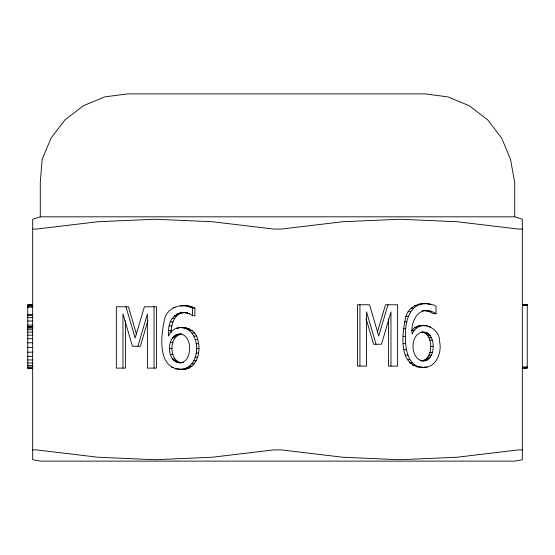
<?xml version="1.0" encoding="UTF-8"?>
<svg xmlns="http://www.w3.org/2000/svg" width="555" height="555" viewBox="0 0 555 555"><rect width="100%" height="100%" fill="white"/><g stroke="black" fill="none" stroke-linecap="round" stroke-linejoin="round"><path stroke-width="0.83" d="M168.741 330.641L168.519 336.066C173.417 322.635 195.54 325.792 197.705 339.591C201.923 352.217 195.971 371.774 179.695 369.304C156.6 367.23 161.123 333.839 164.814 318.272C168.533 305.604 184.288 302.794 194.888 308.129L194.888 315.767L192.432 315.767C180.833 307.019 167.825 317.411 168.741 330.641L171.197 330.641C171.585 323.072 175.068 312.874 184.114 312.736M171.106 332.965L171.197 330.641M412.219 329.885C421.522 319.784 440.08 327.887 439.622 341.693C442.259 353.695 435.12 369.651 420.815 367.299C397.72 365.225 402.25 331.834 405.934 316.267C409.659 303.599 425.408 300.789 436.015 306.124L436.015 313.762L433.552 313.762C430.063 311.743 426.073 310.085 421.966 310.828M423.278 367.299C407.675 367.417 405.192 348.283 405.483 336.358C404.845 323.239 409.014 303.481 425.588 303.654M179.695 369.304C201.93 369.72 202.395 328.088 180.472 327.561M421.668 332.05C437.451 330.107 436.958 363.92 420.815 360.805C433.774 360.805 434.065 333.187 421.654 332.216M181.332 362.81C165.494 364.33 165.515 332.487 181.367 334.054M181.388 362.727C168.692 360.951 168.699 335.872 181.416 334.138M137.917 346.258L147.38 313.922L147.38 368.111L156.496 368.111L156.496 306.769L144.397 306.769L135.143 337.995L125.964 306.769M147.901 320.554L140.38 346.258L132.472 346.258L122.974 313.922L122.974 368.111M377.24 332.702L385.517 304.764L397.616 304.764L397.616 366.106L388.507 366.106L388.507 318.799M387.98 304.764L378.725 335.99L369.547 304.764L357.475 304.764L357.475 366.106L366.557 366.106L366.557 311.917L376.054 344.253M424.055 325.556C418.664 325.466 414.03 329.157 412.101 334.061C410.235 319.548 420.718 303.349 436.015 313.762M179.695 362.81C192.918 362.727 192.974 334.221 179.73 334.054M40.286 216.825L32.669 219.239L32.669 459.727L40.286 461.122L514.714 461.122L522.331 459.727L522.331 219.239L514.714 216.825L40.286 216.825L40.286 182.401L42.145 159.486L50.991 138.139L65.06 119.804L83.389 105.734L104.742 96.896L127.65 93.878L425.033 93.878L447.947 96.896L469.294 105.734L487.63 119.804L501.699 138.139L510.538 159.486L514.714 182.401L514.714 216.825M181.381 327.776L182.935 327.561M180.639 306.082L184.461 305.659M423.312 332.05C409.569 332.82 409.555 359.987 423.278 360.805M420.815 367.299L422.327 367.16M32.669 229.069L36.477 229.069L97.874 221.736L155.081 219.239L212.294 221.736L273.691 229.069L281.309 229.069L342.706 221.736L399.919 219.239L457.126 221.736L518.523 229.069L522.331 229.069M428.418 303.821L423.125 303.654M418.539 304.161L420.995 304.161M428.467 304.272L430.923 304.272M522.331 304.522L527.25 304.522L527.25 368.166L522.331 368.166M522.331 304.688L527.25 304.688M32.669 304.771L27.75 304.771L27.75 368.416L32.669 368.416M27.75 304.938L32.669 304.938M522.331 305.028L527.25 305.028M27.75 305.389L32.669 305.389M522.331 305.632L527.25 305.632M414.523 305.666L416.978 305.666M182.005 305.659L187.292 305.826M27.75 306.214L32.669 306.214M184.836 305.826L189.803 306.277M187.34 306.277L190.032 307.095L192.488 307.095M27.75 307.241L32.669 307.241M173.396 307.671L175.04 307.671M190.032 307.095L192.432 308.129L194.888 308.129M411.075 308.185L413.537 308.185M423.59 310.64L426.053 310.64M426.191 310.828L428.647 310.828M428.786 311.424L431.242 311.424M408.202 311.709L410.658 311.709M182.47 312.645L184.107 312.645M185.065 312.833L187.528 312.833L186.223 312.736M179.216 313.013L181.672 313.013M187.666 313.429L189.304 313.429M176.393 314.123L178.849 314.123M27.75 314.879L32.669 314.879M27.75 315.087L32.669 315.087M173.999 315.975L176.462 315.975M405.934 316.267L408.397 316.267M27.75 317.675L32.669 317.675M172.043 318.563L174.499 318.563M27.75 321.005L32.669 321.005M170.503 321.893L172.959 321.893M404.317 321.9L406.78 321.9M27.75 325.029L32.669 325.029M169.4 325.917L171.863 325.917M427.53 325.896L421.599 325.556M417.714 326.097L420.17 326.097M27.75 326.673L32.669 326.673M27.75 327.013L32.669 327.013M428.98 326.923L430.618 326.923M414.377 327.734L416.833 327.734M183.948 327.901L186.404 327.901M27.75 328.04L32.669 328.04M176.587 328.102L179.05 328.102M403.346 328.595L405.809 328.595M187.035 328.928L189.498 328.928M27.75 329.746L32.669 329.746M411.678 330.426L414.141 330.426M189.741 330.634L192.197 330.634M27.75 332.14L32.669 332.14M424.873 332.91L427.329 332.91M192.058 333.028L194.514 333.028M426.545 334.027L429.001 334.027M177.406 334.304L179.869 334.304M175.422 335.06L177.884 335.06M27.75 335.144L32.669 335.144M427.933 335.664L430.389 335.664M193.917 336.032L196.38 336.032M173.757 336.254L176.219 336.254M403.027 336.358L405.483 336.358M428.987 337.704L431.45 337.704M172.397 337.835L174.86 337.835M27.75 338.703L32.669 338.703M195.249 339.591L197.705 339.591M429.743 340.18L432.206 340.18M170.461 342.289L172.917 342.289M27.75 342.81L32.669 342.81M403.284 343.462L405.747 343.462M196.047 343.698L198.503 343.698M430.354 346.424L432.81 346.424M27.75 347.465L32.669 347.465M196.31 348.353L198.766 348.353M169.768 348.436L172.223 348.436M404.075 349.712L406.531 349.712M27.75 352.189L32.669 352.189M429.743 352.64L432.206 352.64M196.04 353.077L198.503 353.077M170.461 354.576L172.917 354.576M405.421 355.096L407.883 355.096M428.987 355.11L431.45 355.11M27.75 356.352L32.669 356.352M427.933 357.149L430.389 357.149M195.235 357.233L197.691 357.233M426.594 358.752L429.05 358.752M172.397 359.036L174.86 359.036M407.363 359.578L409.826 359.578M27.75 359.938L32.669 359.938M424.963 359.897L427.419 359.897M173.757 360.611L176.219 360.611M423.035 360.577L425.491 360.577M193.889 360.826L196.345 360.826M175.422 361.804L177.884 361.804M177.399 362.561L179.855 362.561M181.915 362.582L183.552 362.582M27.75 362.956L32.669 362.956M409.75 362.88L412.205 362.88M192.002 363.837L194.465 363.837M27.75 365.343L32.669 365.343M412.705 365.308L415.161 365.308M189.623 366.231L192.079 366.231M416.347 366.8L418.81 366.8M424.589 366.959L427.045 366.959M522.331 366.973L527.25 366.973M27.75 367.049L32.669 367.049M171.578 367.313L173.222 367.313M522.331 367.667L527.25 367.667M522.331 367.826L527.25 367.826M186.771 367.937L189.234 367.937M27.75 368.076L32.669 368.076M175.227 368.804L182.151 369.304M183.462 368.964L185.925 368.964M32.669 449.897L36.477 449.897L97.874 457.23L155.081 459.727L212.294 457.23L273.691 449.897L281.309 449.897L342.706 457.23L399.919 459.727L457.126 457.23L518.523 449.897L522.331 449.897M366.043 318.549L373.598 344.253L381.5 344.253L390.963 311.917L390.963 366.106M136.634 334.707L128.42 306.769L116.356 306.769L116.356 368.111L125.43 368.111L125.43 320.804M359.938 304.764L359.938 366.106M192.432 308.129L192.432 315.767M154.04 306.769L154.04 368.111"/></g></svg>
